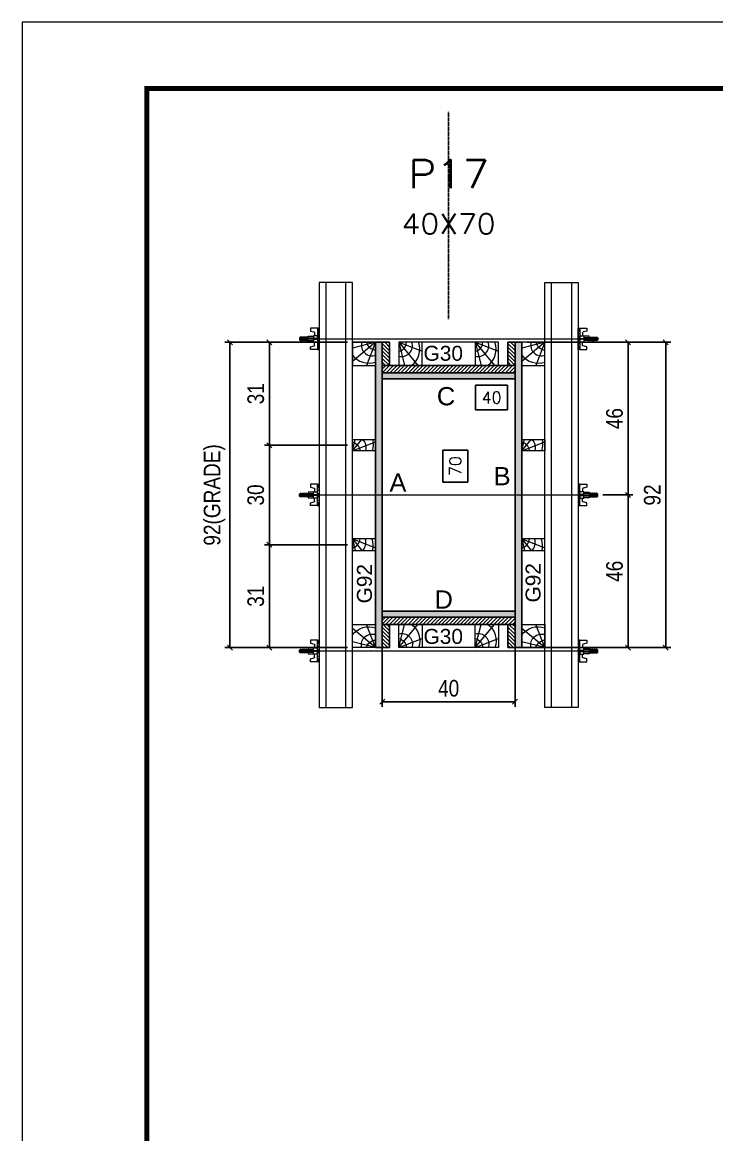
# Model space of a CAD drawing. Extents: x 1945 to 10875, y -3405 to 3369.
# Drawn here: x 5129 to 5547, y 421 to 1091 of the extents above; entities that cross this region are included whole.
import ezdxf
from ezdxf.enums import TextEntityAlignment as Align

# ---------------------------------------------------------------- set-up
doc = ezdxf.new("R2010")
doc.units = 0
doc.linetypes.add('DASHED', pattern=[0.75, 0.5, -0.25])
doc.linetypes.add('HIDDEN', pattern=[0.375, 0.25, -0.125])
for name, color, linetype in [('CHAPA', 1, 'Continuous'), ('COTA', 241, 'Continuous'), ('MEIO_PONT', 93, 'Continuous'), ('Painéis', 200, 'Continuous'), ('SARRAFO', 251, 'Continuous'), ('Texto de Titulo', 7, 'Continuous'), ('Texto Qtd Sarr', 242, 'Continuous'), ('TEXTO_GERAL', 7, 'Continuous')]:
    doc.layers.add(name, color=color, linetype=linetype)
for name, color, linetype, lineweight in [('Folhas', 255, 'Continuous', 9), ('Hachura', 251, 'Continuous', 9), ('Madeira', 126, 'Continuous', 18), ('Perfil Metálico', 224, 'Continuous', 18), ('SARRAFO DE PRESSAO', 251, 'DASHED', 9), ('Texto Seção', 7, 'Continuous', 15)]:
    doc.layers.add(name, color=color, linetype=linetype, lineweight=lineweight)
doc.styles.add('ARIAL', font='arial.ttf')
doc.styles.add('COTA TECNICA 2X', font='techl___.ttf', dxfattribs={"height": 10})
doc.styles.add('ROMANS', font='romans.shx')
doc.styles.add('SANSSERIF', font='sas_____.pfb')
doc.dimstyles.new('SECAO PILAR', dxfattribs={"dimtxt": 10, "dimasz": 3, "dimexe": 3, "dimexo": 3, "dimgap": 3, "dimtad": 1, "dimdec": 1, "dimlfac": 0.5, "dimzin": 12, "dimdsep": 46, "dimtxsty": 'COTA TECNICA 2X', "dimblk1": 'OBLIQUE', "dimblk2": 'OBLIQUE', "dimsah": 1, "dimcen": 0.9, "dimclrd": 256, "dimclre": 256, "dimclrt": 256, "dimadec": 1, "dimazin": 3, "dimtfac": 1, "dimtdec": 1, "dimtmove": 0, "dimatfit": 3, "dimfxl": 1, "dimtolj": 1, "dimtzin": 12, "dimarcsym": 0})
doc.dimstyles.new('SECÇÃO 2', dxfattribs={"dimtxt": 7, "dimasz": 6, "dimexe": 0.18, "dimexo": 2, "dimgap": -4, "dimtad": 3, "dimdec": 1, "dimlfac": 0.5, "dimzin": 12, "dimdsep": 46, "dimtxsty": 'ROMANS', "dimblk": 'ARCHTICK', "dimcen": 0.09, "dimse1": 1, "dimse2": 1, "dimsd1": 1, "dimsd2": 1, "dimclrd": 180, "dimclre": 5, "dimclrt": 1, "dimadec": 0, "dimazin": 3, "dimtfac": 1, "dimtdec": 1, "dimtofl": 0, "dimtmove": 0, "dimatfit": 3, "dimldrblk": 'ARCHTICK', "dimfxl": 1, "dimtolj": 1, "dimtzin": 0, "dimarcsym": 0})

# ---------------------------------------------------------------- blocks, each defined once
blk = doc.blocks.new('9999999999')
at = {"layer": 'Folhas'}
blk.add_lwpolyline([(98138.98, 34190.21), (99623.98, 34190.21), (99623.98, 35240.21), (98138.98, 35240.21)], close=True, dxfattribs=at)
at = {"layer": 'Folhas', "color": 30, "const_width": 3}
blk.add_lwpolyline([(98213.98, 34230.21), (99583.98, 34230.21), (99583.98, 35200.21), (98213.98, 35200.21)], close=True, dxfattribs=at)
blk = doc.blocks.new('titulo1')
at = {"layer": 'Defpoints', "color": 252, "linetype": 'HIDDEN', "ltscale": 2}
blk.add_line((0, 0), (0, 125), dxfattribs=at)
at = {"layer": 'Defpoints', "style": 'ROMANS', "oblique": 15}
blk.add_attdef('FOLHA', text='', height=10, dxfattribs=at).set_placement((0, 15.58), align=Align.MIDDLE_CENTER)
at = {"layer": 'Texto Qtd Sarr', "color": 3, "style": 'ROMANS', "oblique": 15}
for tag, height, p in [('TITULO', 17, (0, 71.45)), ('SEÇÃO', 12, (0, 41.55))]:
    blk.add_attdef(tag, text='', height=height, dxfattribs=at).set_placement(p, align=Align.MIDDLE_CENTER)
blk = doc.blocks.new('*D194')
at = {"layer": 'COTA', "color": 180, "lineweight": -2, "transparency": 16777216}
for p, q in [((5397.01, 833.44), (5382.01, 833.44)), ((5382.01, 833.44), (5382.01, 814.1)), ((5397.01, 814.1), (5397.01, 833.44)), ((5382.01, 814.1), (5397.01, 814.1))]:
    blk.add_line(p, q, dxfattribs=at)
at = {"layer": 'Defpoints', "color": 0, "transparency": 16777216}
for p in [(5345.5, 876.4), (5345.5, 736.4), (5401.01, 736.4)]:
    blk.add_point(p, dxfattribs=at)
at = {"layer": 'COTA', "color": 1, "transparency": 16777216, "insert": (5389.51, 823.77), "char_height": 7, "attachment_point": 5, "rotation": 90, "style": 'ROMANS'}
blk.add_mtext('\\A1;70', dxfattribs=at)
blk = doc.blocks.new('_ArchTick')
at = {"color": 0, "linetype": 'ByBlock', "const_width": 0.15}
blk.add_lwpolyline([(-0.5, -0.5), (0.5, 0.5)], dxfattribs=at)
blk = doc.blocks.new('_Oblique')
at = {"color": 0, "linetype": 'ByBlock', "lineweight": -2}
blk.add_line((-0.5, -0.5), (0.5, 0.5), dxfattribs=at)
blk = doc.blocks.new('*D195')
at = {"layer": 'COTA', "lineweight": -2, "transparency": 16777216}
for p, q in [((5432.5, 898.4), (5519.28, 898.4)), ((5516.28, 898.4), (5516.28, 714.4)), ((5432.5, 714.4), (5519.28, 714.4))]:
    blk.add_line(p, q, dxfattribs=at)
at = {"layer": 'Defpoints', "color": 0, "transparency": 16777216}
for p in [(5429.5, 898.4), (5429.5, 714.4), (5516.28, 714.4)]:
    blk.add_point(p, dxfattribs=at)
at = {"layer": 'COTA', "lineweight": -2, "transparency": 16777216, "xscale": 3, "yscale": 3, "zscale": 3}
for p, rotation in [((5516.28, 898.4), 90), ((5516.28, 714.4), 270)]:
    blk.add_blockref('_Oblique', p, dxfattribs=dict(at, rotation=rotation))
at = {"layer": 'COTA', "transparency": 16777216, "insert": (5508.19, 806.4), "char_height": 10, "attachment_point": 5, "rotation": 90, "style": 'COTA TECNICA 2X'}
blk.add_mtext('\\A1;92', dxfattribs=at)
blk = doc.blocks.new('*D196')
at = {"layer": 'COTA', "lineweight": -2, "transparency": 16777216}
for p, q in [((5466.5, 898.4), (5496.51, 898.4)), ((5493.51, 898.4), (5493.51, 806.4)), ((5478.3, 806.4), (5496.51, 806.4))]:
    blk.add_line(p, q, dxfattribs=at)
at = {"layer": 'Defpoints', "color": 0, "transparency": 16777216}
for p in [(5463.5, 898.4), (5475.3, 806.4), (5493.51, 806.4)]:
    blk.add_point(p, dxfattribs=at)
at = {"layer": 'COTA', "lineweight": -2, "transparency": 16777216, "xscale": 3, "yscale": 3, "zscale": 3}
for p, rotation in [((5493.51, 898.4), 90), ((5493.51, 806.4), 270)]:
    blk.add_blockref('_Oblique', p, dxfattribs=dict(at, rotation=rotation))
at = {"layer": 'COTA', "transparency": 16777216, "insert": (5485.41, 852.4), "char_height": 10, "attachment_point": 5, "rotation": 90, "style": 'COTA TECNICA 2X'}
blk.add_mtext('\\A1;46', dxfattribs=at)
blk = doc.blocks.new('*D197')
at = {"layer": 'COTA', "lineweight": -2, "transparency": 16777216}
for p, q in [((5478.3, 806.4), (5496.51, 806.4)), ((5493.51, 714.4), (5493.51, 806.4)), ((5466.5, 714.4), (5496.51, 714.4))]:
    blk.add_line(p, q, dxfattribs=at)
at = {"layer": 'Defpoints', "color": 0, "transparency": 16777216}
for p in [(5475.3, 806.4), (5493.51, 806.4), (5463.5, 714.4)]:
    blk.add_point(p, dxfattribs=at)
at = {"layer": 'COTA', "lineweight": -2, "transparency": 16777216, "xscale": 3, "yscale": 3, "zscale": 3}
for p, rotation in [((5493.51, 806.4), 90), ((5493.51, 714.4), 270)]:
    blk.add_blockref('_Oblique', p, dxfattribs=dict(at, rotation=rotation))
at = {"layer": 'COTA', "transparency": 16777216, "insert": (5485.41, 760.4), "char_height": 10, "attachment_point": 5, "rotation": 90, "style": 'COTA TECNICA 2X'}
blk.add_mtext('\\A1;46', dxfattribs=at)
blk = doc.blocks.new('*D198')
at = {"layer": 'COTA', "color": 180, "lineweight": -2, "transparency": 16777216}
for p, q in [((5421, 872.61), (5401.67, 872.61)), ((5401.67, 872.61), (5401.67, 857.61)), ((5421, 857.61), (5421, 872.61)), ((5401.67, 857.61), (5421, 857.61))]:
    blk.add_line(p, q, dxfattribs=at)
at = {"layer": 'Defpoints', "color": 0, "transparency": 16777216}
for p in [(5345.5, 876.4), (5425.5, 876.4), (5425.5, 853.61)]:
    blk.add_point(p, dxfattribs=at)
at = {"layer": 'COTA', "color": 1, "transparency": 16777216, "insert": (5411.34, 865.11), "char_height": 7, "attachment_point": 5, "style": 'ROMANS'}
blk.add_mtext('\\A1;40', dxfattribs=at)
blk = doc.blocks.new('PONTALETE')
at = {"layer": 'Madeira'}
for q in [(2.71, 7), (7, 5.76), (7, 1.74)]:
    blk.add_line((0, 0), q, dxfattribs=at)
blk.add_lwpolyline([(0, 0), (7, 0), (7, 7), (0, 7)], close=True, dxfattribs=at)
for centre, radius, start, end in [((2.04, 0.06), 6.23, 37.2818, 109.0913), ((1.09, 0.9), 3.19, 343.603, 109.9847), ((-0.21, -0.78), 3.09, 14.6322, 86.0383)]:
    blk.add_arc(centre, radius, start, end, dxfattribs=at)
blk = doc.blocks.new('*D199')
at = {"layer": 'COTA', "lineweight": -2, "transparency": 16777216}
for p, q in [((5324.5, 898.4), (5250.73, 898.4)), ((5253.73, 898.4), (5253.73, 714.4)), ((5324.5, 714.4), (5250.73, 714.4))]:
    blk.add_line(p, q, dxfattribs=at)
at = {"layer": 'Defpoints', "color": 0, "transparency": 16777216}
for p in [(5327.5, 898.4), (5253.73, 714.4), (5327.5, 714.4)]:
    blk.add_point(p, dxfattribs=at)
at = {"layer": 'COTA', "lineweight": -2, "transparency": 16777216, "xscale": 3, "yscale": 3, "zscale": 3}
for p, rotation in [((5253.73, 898.4), 90), ((5253.73, 714.4), 270)]:
    blk.add_blockref('_Oblique', p, dxfattribs=dict(at, rotation=rotation))
at = {"layer": 'COTA', "transparency": 16777216, "insert": (5244.5, 806.4), "char_height": 10, "attachment_point": 5, "rotation": 90, "style": 'COTA TECNICA 2X'}
blk.add_mtext('\\A1;92(GRADE)', dxfattribs=at)
blk = doc.blocks.new('MEIO PONTALETE')
at = {"layer": 'Madeira'}
for q in [(2.71, 7), (3.5, 2.88), (3.5, 0.87)]:
    blk.add_line((0, 0), q, dxfattribs=at)
blk.add_lwpolyline([(0, 0), (3.5, 0), (3.5, 7), (0, 7)], close=True, dxfattribs=at)
for centre, radius, start, end in [((2.04, 0.06), 6.23, 76.4499, 109.0913), ((1.09, 0.9), 3.19, 40.9063, 109.9847), ((-0.21, -0.78), 3.09, 14.6322, 86.0383)]:
    blk.add_arc(centre, radius, start, end, dxfattribs=at)
blk = doc.blocks.new('*D200')
at = {"layer": 'COTA', "lineweight": -2, "transparency": 16777216}
for p, q in [((5324.5, 776.4), (5274.57, 776.4)), ((5277.57, 776.4), (5277.57, 714.4)), ((5324.5, 714.4), (5274.57, 714.4))]:
    blk.add_line(p, q, dxfattribs=at)
at = {"layer": 'Defpoints', "color": 0, "transparency": 16777216}
for p in [(5327.5, 776.4), (5277.57, 714.4), (5327.5, 714.4)]:
    blk.add_point(p, dxfattribs=at)
at = {"layer": 'COTA', "lineweight": -2, "transparency": 16777216, "xscale": 3, "yscale": 3, "zscale": 3}
for p, rotation in [((5277.57, 776.4), 90), ((5277.57, 714.4), 270)]:
    blk.add_blockref('_Oblique', p, dxfattribs=dict(at, rotation=rotation))
at = {"layer": 'COTA', "transparency": 16777216, "insert": (5269.35, 745.4), "char_height": 10, "attachment_point": 5, "rotation": 90, "style": 'COTA TECNICA 2X'}
blk.add_mtext('\\A1;31', dxfattribs=at)
blk = doc.blocks.new('C')
at = {"layer": 'Hachura', "color": 0}
for p, q in [((0, 3.22), (0, -3.22)), ((0.45, 3.22), (0, 3.22)), ((0.46, 3.16), (0, 3.16)), ((0.46, 3.05), (0, 3.05)), ((0.46, 2.88), (0, 2.88)), ((0, 2.75), (0, -1.16)), ((0.46, 2.65), (0, 2.65)), ((0.46, 2.23), (0, 2.23)), ((0.46, 1.51), (0, 1.51)), ((0.39, 0.49), (0.17, 0.49)), ((0.45, -3.23), (0.45, 3.22)), ((0.45, 3.22), (2.58, 3.22)), ((1.74, 0.97), (0.45, 0.97)), ((1.45, 0.1), (0.45, 0.1)), ((1.35, 1.94), (1.35, 0.96)), ((2.58, 2.39), (1.47, 2.09)), ((1.74, -0.97), (1.74, 0.97)), ((1.74, 0.97), (1.74, 0.84)), ((1.74, 0.97), (1.74, 0.84)), ((1.74, 0.84), (3.35, 0.84)), ((3.35, 0.45), (1.74, 0.45)), ((2.58, 3.22), (2.58, 2.39)), ((3.32, 0.84), (3.32, -0.84)), ((3.35, 0.84), (3.35, -0.84)), ((3.68, 0.45), (3.35, 0.45)), ((3.84, -0.52), (3.35, 0.45)), ((3.35, 0.06), (3.67, -0.57)), ((3.68, 0.45), (4.16, -0.52)), ((3.72, 0.5), (4.25, -0.57)), ((4.37, -0.55), (3.83, 0.53)), ((4.15, 0.45), (3.93, 0.45)), ((4.42, -0.52), (3.93, 0.45)), ((4.15, 0.45), (4.26, 0.45)), ((4.26, 0.45), (4.74, -0.52)), ((4.3, 0.5), (4.83, -0.57)), ((4.95, -0.55), (4.41, 0.53)), ((4.51, 0.45), (4.84, 0.45)), ((5, -0.52), (4.51, 0.45)), ((4.84, 0.45), (5.32, -0.52)), ((4.88, 0.5), (5.41, -0.57)), ((5.53, -0.55), (4.99, 0.53)), ((5.58, -0.52), (5.09, 0.45)), ((5.42, 0.45), (5.09, 0.45)), ((5.58, -0.52), (5.09, 0.45)), ((5.42, 0.45), (5.74, -0.19)), ((5.46, 0.5), (5.74, -0.07)), ((5.74, 0.19), (5.57, 0.53)), ((5.74, 0.32), (5.68, 0.45)), ((5.68, 0.45), (5.74, 0.45)), ((5.74, 0.45), (5.9, 0.29)), ((5.74, 0.45), (5.74, -0.52)), ((5.9, -0.36), (5.9, 0.29)), ((0.45, 0), (0, 0)), ((0.46, -1.52), (0, -1.52)), ((0.46, -2.23), (0, -2.23)), ((0.46, -2.65), (0, -2.65)), ((0.46, -2.88), (0, -2.88)), ((0.46, -3.05), (0, -3.05)), ((0.46, -3.16), (0, -3.16)), ((0, -3.22), (2.57, -3.22)), ((0.08, -0.48), (0.29, -0.48)), ((0.29, -0.48), (0.4, -0.48)), ((0.45, 0), (0.45, -0.97)), ((0.45, -0.16), (1.45, -0.16)), ((0.45, -0.65), (0.45, -0.32)), ((0.45, -3.23), (0.45, -0.65)), ((0.45, -0.97), (1.74, -0.97)), ((1.35, -1.94), (1.35, -0.97)), ((2.58, -2.39), (1.47, -2.1)), ((3.35, -0.32), (1.74, -0.32)), ((3.35, -0.84), (1.74, -0.84)), ((2.58, -3.23), (2.58, -2.39)), ((3.35, -0.07), (3.58, -0.52)), ((3.35, -0.52), (3.58, -0.52)), ((3.84, -0.52), (4.16, -0.52)), ((4.42, -0.52), (4.74, -0.52)), ((4.63, -0.52), (4.74, -0.52)), ((5, -0.52), (5.32, -0.52)), ((5.58, -0.52), (5.74, -0.52)), ((5.74, -0.52), (5.9, -0.36)), ((5.74, -0.52), (5.74, -0.52))]:
    blk.add_line(p, q, dxfattribs=at)
for centre, radius, start, end in [((1.52, 1.94), 0.161, 104.7436, 180), ((1.44, -0.03), 0.129, 272.695, 87.305), ((3.81, 0.39), 0.143, 25.5688, 154.4312), ((4.39, 0.39), 0.143, 25.5688, 154.4312), ((4.97, 0.39), 0.143, 25.5688, 154.4312), ((5.55, 0.39), 0.143, 25.5688, 154.4312), ((0.17, -0.37), 0.174, 221.744, 317.8592), ((1.52, -1.94), 0.161, 180, 255.2564), ((3.71, -0.4), 0.174, 222.1408, 318.256), ((4.29, -0.4), 0.174, 222.1408, 318.256), ((4.87, -0.4), 0.174, 222.1408, 318.256), ((5.45, -0.4), 0.174, 222.1408, 318.256), ((5.61, -0.4), 0.174, 317.8592, 318.256)]:
    blk.add_arc(centre, radius, start, end, dxfattribs=at)
blk = doc.blocks.new('*D201')
at = {"layer": 'COTA', "lineweight": -2, "transparency": 16777216}
for p, q in [((5324.5, 898.4), (5274.57, 898.4)), ((5277.57, 898.4), (5277.57, 836.4)), ((5324.5, 836.4), (5274.57, 836.4))]:
    blk.add_line(p, q, dxfattribs=at)
at = {"layer": 'Defpoints', "color": 0, "transparency": 16777216}
for p in [(5327.5, 898.4), (5277.57, 836.4), (5327.5, 836.4)]:
    blk.add_point(p, dxfattribs=at)
at = {"layer": 'COTA', "lineweight": -2, "transparency": 16777216, "xscale": 3, "yscale": 3, "zscale": 3}
for p, rotation in [((5277.57, 898.4), 90), ((5277.57, 836.4), 270)]:
    blk.add_blockref('_Oblique', p, dxfattribs=dict(at, rotation=rotation))
at = {"layer": 'COTA', "transparency": 16777216, "insert": (5269.35, 867.4), "char_height": 10, "attachment_point": 5, "rotation": 90, "style": 'COTA TECNICA 2X'}
blk.add_mtext('\\A1;31', dxfattribs=at)
blk = doc.blocks.new('*D202')
at = {"layer": 'COTA', "lineweight": -2, "transparency": 16777216}
for p, q in [((5324.5, 836.4), (5274.57, 836.4)), ((5277.57, 836.4), (5277.57, 776.4)), ((5324.5, 776.4), (5274.57, 776.4))]:
    blk.add_line(p, q, dxfattribs=at)
at = {"layer": 'Defpoints', "color": 0, "transparency": 16777216}
for p in [(5327.5, 836.4), (5277.57, 776.4), (5327.5, 776.4)]:
    blk.add_point(p, dxfattribs=at)
at = {"layer": 'COTA', "lineweight": -2, "transparency": 16777216, "xscale": 3, "yscale": 3, "zscale": 3}
for p, rotation in [((5277.57, 836.4), 90), ((5277.57, 776.4), 270)]:
    blk.add_blockref('_Oblique', p, dxfattribs=dict(at, rotation=rotation))
at = {"layer": 'COTA', "transparency": 16777216, "insert": (5269.35, 806.4), "char_height": 10, "attachment_point": 5, "rotation": 90, "style": 'COTA TECNICA 2X'}
blk.add_mtext('\\A1;30', dxfattribs=at)
blk = doc.blocks.new('*D412')
at = {"layer": 'COTA', "lineweight": -2, "transparency": 16777216}
for p, q in [((5345.5, 729.8), (5345.5, 678.77)), ((5425.5, 729.8), (5425.5, 678.77)), ((5345.5, 681.77), (5425.5, 681.77))]:
    blk.add_line(p, q, dxfattribs=at)
at = {"layer": 'Defpoints', "color": 0, "transparency": 16777216}
for p in [(5345.5, 732.8), (5425.5, 732.8), (5425.5, 681.77)]:
    blk.add_point(p, dxfattribs=at)
at = {"layer": 'COTA', "lineweight": -2, "transparency": 16777216, "xscale": 3, "yscale": 3, "zscale": 3, "rotation": 180}
blk.add_blockref('_Oblique', (5345.5, 681.77), dxfattribs=at)
at = {"layer": 'COTA', "lineweight": -2, "transparency": 16777216, "xscale": 3, "yscale": 3, "zscale": 3}
blk.add_blockref('_Oblique', (5425.5, 681.77), dxfattribs=at)
at = {"layer": 'COTA', "transparency": 16777216, "insert": (5385.5, 689.87), "char_height": 10, "attachment_point": 5, "style": 'COTA TECNICA 2X'}
blk.add_mtext('\\A1;40', dxfattribs=at)

msp = doc.modelspace()

# ---------------------------------------------------------------- hatches: boundary and pattern name
at = {"layer": 'Hachura'}
h = msp.add_hatch(color=256, dxfattribs=at)
h.dxf.hatch_style = 1
h.paths.add_polyline_path([(5345.5, 714.4), (5341.5, 714.4), (5341.5, 898.4), (5345.5, 898.4)])
h = msp.add_hatch(color=256, dxfattribs=at)
h.dxf.hatch_style = 1
h.paths.add_polyline_path([(5345.5, 714.4), (5341.5, 714.4), (5341.5, 898.4), (5345.5, 898.4)])
h = msp.add_hatch(dxfattribs=at)
h.set_pattern_fill('ANSI31', color=256, scale=0.5, angle=90, style=0)
h.set_pattern_definition([(135, (-17545.9059, 10022.3547), (-1.12253202, -1.12253202), [])])
h.paths.add_polyline_path([(5345.5, 884.4), (5349.9, 884.4), (5349.9, 898.4), (5345.5, 898.4)])
h = msp.add_hatch(dxfattribs=at)
h.set_pattern_fill('ANSI31', color=256, scale=0.5, angle=90, style=0)
h.set_pattern_definition([(135, (-17503.9059, 10022.3547), (-1.12253202, -1.12253202), [])])
h.paths.add_polyline_path([(5425.5, 884.4), (5421.1, 884.4), (5421.1, 898.4), (5425.5, 898.4)])
h = msp.add_hatch(color=256, dxfattribs=at)
h.dxf.hatch_style = 1
h.paths.add_polyline_path([(5425.5, 714.4), (5429.5, 714.4), (5429.5, 898.4), (5425.5, 898.4)])
h = msp.add_hatch(color=256, dxfattribs=at)
h.dxf.hatch_style = 1
h.paths.add_polyline_path([(5425.5, 714.4), (5429.5, 714.4), (5429.5, 898.4), (5425.5, 898.4)])
h = msp.add_hatch(dxfattribs=at)
h.set_pattern_fill('ANSI31', color=256, scale=0.5, style=0)
h.set_pattern_definition([(45, (14519.4541, 23809.411), (-1.12253202, 1.12253202), [])])
h.paths.add_polyline_path([(5425.5, 880), (5425.5, 884.4), (5345.5, 884.4), (5345.5, 880)])
h = msp.add_hatch(color=256, dxfattribs=at)
h.dxf.hatch_style = 1
h.paths.add_polyline_path([(5345.5, 880), (5345.5, 876.4), (5425.5, 876.4), (5425.5, 880)])
h = msp.add_hatch(color=256, dxfattribs=at)
h.dxf.hatch_style = 1
h.paths.add_polyline_path([(5345.5, 880), (5345.5, 876.4), (5425.5, 876.4), (5425.5, 880)])
h = msp.add_hatch(color=256, dxfattribs=at)
h.dxf.hatch_style = 1
h.paths.add_polyline_path([(5345.5, 736.4), (5345.5, 732.8), (5425.5, 732.8), (5425.5, 736.4)])
h = msp.add_hatch(color=256, dxfattribs=at)
h.dxf.hatch_style = 1
h.paths.add_polyline_path([(5345.5, 736.4), (5345.5, 732.8), (5425.5, 732.8), (5425.5, 736.4)])
h = msp.add_hatch(dxfattribs=at)
h.set_pattern_fill('ANSI31', color=256, scale=0.5, style=0)
h.set_pattern_definition([(45, (14519.4541, 23835.411), (-1.12253202, 1.12253202), [])])
h.paths.add_polyline_path([(5425.5, 732.8), (5425.5, 728.4), (5345.5, 728.4), (5345.5, 732.8)])
h = msp.add_hatch(dxfattribs=at)
h.set_pattern_fill('ANSI31', color=256, scale=0.5, angle=90, style=0)
h.set_pattern_definition([(135, (-17545.9059, 10217.3547), (-1.12253202, -1.12253202), [])])
h.paths.add_polyline_path([(5345.5, 728.4), (5349.9, 728.4), (5349.9, 714.4), (5345.5, 714.4)])
h = msp.add_hatch(dxfattribs=at)
h.set_pattern_fill('ANSI31', color=256, scale=0.5, angle=90, style=0)
h.set_pattern_definition([(135, (-17503.9059, 10217.3547), (-1.12253202, -1.12253202), [])])
h.paths.add_polyline_path([(5425.5, 728.4), (5421.1, 728.4), (5421.1, 714.4), (5425.5, 714.4)])

# ---------------------------------------------------------------- linework, layer by layer
at = {"layer": 'CHAPA'}
for points in [[(5345.5, 714.4), (5341.5, 714.4), (5341.5, 898.4), (5345.5, 898.4)], [(5345.5, 714.4), (5341.5, 714.4), (5341.5, 898.4), (5345.5, 898.4)], [(5425.5, 714.4), (5429.5, 714.4), (5429.5, 898.4), (5425.5, 898.4)], [(5425.5, 714.4), (5429.5, 714.4), (5429.5, 898.4), (5425.5, 898.4)], [(5345.5, 880), (5345.5, 876.4), (5425.5, 876.4), (5425.5, 880)], [(5345.5, 880), (5345.5, 876.4), (5425.5, 876.4), (5425.5, 880)], [(5345.5, 736.4), (5345.5, 732.8), (5425.5, 732.8), (5425.5, 736.4)], [(5345.5, 736.4), (5345.5, 732.8), (5425.5, 732.8), (5425.5, 736.4)]]:
    msp.add_lwpolyline(points, close=True, dxfattribs=at)
at = {"layer": 'Hachura'}
for p, q in [((5296.7, 900.4), (5470.5, 900.41)), ((5296.7, 806.4), (5470.5, 806.39)), ((5296.7, 712.4), (5470.5, 712.39))]:
    msp.add_line(p, q, dxfattribs=at)
at = {"layer": 'Madeira'}
for points in [[(5341.5, 714.4), (5327.5, 714.4), (5327.5, 898.4), (5341.5, 898.4)], [(5355.51, 898.4), (5355.51, 884.4), (5415.5, 884.4), (5415.5, 898.4)], [(5429.5, 714.4), (5443.5, 714.4), (5443.5, 898.4), (5429.5, 898.4)], [(5355.51, 714.4), (5355.51, 728.4), (5415.5, 728.4), (5415.5, 714.4)]]:
    msp.add_lwpolyline(points, close=True, dxfattribs=at)
at = {"layer": 'Painéis'}
msp.add_lwpolyline([(5425.5, 876.4), (5345.5, 876.4), (5345.5, 736.4), (5425.5, 736.4)], close=True, dxfattribs=at)
at = {"layer": 'Perfil Metálico'}
for points in [[(5307.5, 678.4), (5327.5, 678.4), (5327.5, 934.4), (5307.5, 934.4)], [(5323.5, 934.4), (5311.5, 934.4), (5311.5, 678.4), (5323.5, 678.4)], [(5463.5, 678.4), (5443.5, 678.4), (5443.5, 934.4), (5463.5, 934.4)], [(5447.5, 934.4), (5459.5, 934.4), (5459.5, 678.4), (5447.5, 678.4)]]:
    msp.add_lwpolyline(points, close=True, dxfattribs=at)
at = {"layer": 'SARRAFO'}
for points in [[(5349.9, 898.4), (5349.9, 884.4), (5345.5, 884.4), (5345.5, 898.4)], [(5421.1, 898.4), (5421.1, 884.4), (5425.5, 884.4), (5425.5, 898.4)], [(5345.5, 884.4), (5425.5, 884.4), (5425.5, 880), (5345.5, 880)], [(5345.5, 728.4), (5425.5, 728.4), (5425.5, 732.8), (5345.5, 732.8)], [(5349.9, 714.4), (5349.9, 728.4), (5345.5, 728.4), (5345.5, 714.4)], [(5421.1, 714.4), (5421.1, 728.4), (5425.5, 728.4), (5425.5, 714.4)]]:
    msp.add_lwpolyline(points, close=True, dxfattribs=at)

# ---------------------------------------------------------------- block references
at = {"layer": 'Hachura', "linetype": 'Continuous', "yscale": 2, "zscale": 2, "rotation": 180}
for p, xscale in [((5307.5, 900.4), 2), ((5463.5, 900.4), -2)]:
    msp.add_blockref('C', p, dxfattribs=dict(at, xscale=xscale))
at = {"layer": 'Hachura', "linetype": 'Continuous', "yscale": 2, "zscale": 2}
for p, xscale in [((5307.5, 806.4), -2), ((5463.5, 806.4), 2), ((5307.5, 712.4), -2), ((5463.5, 712.4), 2)]:
    msp.add_blockref('C', p, dxfattribs=dict(at, xscale=xscale))
at = {"layer": 'MEIO_PONT'}
for name, p, xscale, yscale, zscale, rotation in [('PONTALETE', (5341.5, 898.4), 2, 2, 2, 180), ('PONTALETE', (5355.51, 898.4), 2, 2, 2, 270), ('PONTALETE', (5401.5, 898.4), 2, 2, 2, 270), ('PONTALETE', (5443.5, 898.4), 2, 2, 2, 180), ('MEIO PONTALETE', (5327.5, 832.9), -1.999999997962732, 1.999999997962732, 1.999999997962732, 270), ('MEIO PONTALETE', (5429.5, 832.9), -1.999999997962732, 1.999999997962732, 1.999999997962732, 270), ('MEIO PONTALETE', (5327.5, 779.9), 1.999999997962732, 1.999999997962732, 1.999999997962732, 270), ('MEIO PONTALETE', (5429.5, 779.9), 1.999999997962732, 1.999999997962732, 1.999999997962732, 270), ('PONTALETE', (5355.51, 714.4), -2, 2, 2, 270), ('PONTALETE', (5401.5, 714.4), -2, 2, 2, 270)]:
    msp.add_blockref(name, p, dxfattribs=dict(at, xscale=xscale, yscale=yscale, zscale=zscale, rotation=rotation))
at = {"layer": 'MEIO_PONT', "xscale": -2, "yscale": 2, "zscale": 2}
for p in [(5341.5, 714.4), (5443.5, 714.4)]:
    msp.add_blockref('PONTALETE', p, dxfattribs=at)
at = {"layer": 'SARRAFO DE PRESSAO', "color": 6, "linetype": 'ByBlock'}
msp.add_blockref('9999999999', (-93010.27, -34148.98), dxfattribs=at)
at = {"layer": 'Texto Seção'}
ref = msp.add_blockref('titulo1', (5385.5, 912.28), dxfattribs=at)
ref.add_attrib('TITULO', 'P17', dxfattribs={"layer": 'Texto de Titulo', "color": 7, "height": 17, "style": 'ROMANS', "width": 1.1}).set_placement((5385.5, 999.78), align=Align.MIDDLE_CENTER)
ref.add_attrib('SEÇÃO', '40X70', dxfattribs={"layer": 'Texto de Titulo', "color": 7, "height": 12, "style": 'ROMANS', "width": 1.1}).set_placement((5385.5, 969.78), align=Align.MIDDLE_CENTER)

# ---------------------------------------------------------------- texts
at = {"layer": 'TEXTO_GERAL', "style": 'ARIAL'}
for s, p in [('C', (5383.91, 865.91)), ('A', (5354.96, 813.85)), ('B', (5417.68, 817.76)), ('D', (5382.51, 743.4))]:
    msp.add_text(s, height=11, dxfattribs=at).set_placement(p, align=Align.MIDDLE_CENTER)
at = {"layer": 'TEXTO_GERAL', "color": 0, "linetype": 'Continuous', "style": 'SANSSERIF'}
for p in [(5334.77, 741.07), (5436.34, 741.61)]:
    msp.add_text('G92', height=9, rotation=90, dxfattribs=at).set_placement(p, align=Align.MIDDLE_LEFT)
at = {"layer": 'TEXTO_GERAL', "color": 0, "linetype": 'Continuous', "char_height": 9, "width": 285.3299, "style": 'SANSSERIF'}
for insert, attachment_point in [((5370.36, 896.26), 1), ((5370.36, 716.55), 7)]:
    msp.add_mtext('G30', dxfattribs=dict(at, insert=insert, attachment_point=attachment_point))

# ---------------------------------------------------------------- dimensions: what is measured, and where the dimension line sits
at = {"layer": 'COTA'}
dim = msp.add_linear_dim(base=(5253.73, 714.4), p1=(5327.5, 898.4), p2=(5327.5, 714.4), angle=270, text='<>(GRADE)', dimstyle='SECAO PILAR', dxfattribs=at)
dim.commit()
dim.dimension.update_dxf_attribs({"geometry": '*D199', "text_midpoint": (5244.5, 806.4)})
for base, p1, p2, angle, picture, middle in [((5277.57, 836.4), (5327.5, 898.4), (5327.5, 836.4), 270, '*D201', (5269.35, 867.4)), ((5516.28, 714.4), (5429.5, 898.4), (5429.5, 714.4), 270, '*D195', (5508.19, 806.4)), ((5493.51, 806.4), (5463.5, 898.4), (5475.3, 806.4), 270, '*D196', (5485.41, 852.4)), ((5277.57, 776.4), (5327.5, 836.4), (5327.5, 776.4), 270, '*D202', (5269.35, 806.4)), ((5493.51, 806.4), (5463.5, 714.4), (5475.3, 806.4), 90, '*D197', (5485.41, 760.4)), ((5277.57, 714.4), (5327.5, 776.4), (5327.5, 714.4), 270, '*D200', (5269.35, 745.4))]:
    dim = msp.add_linear_dim(base=base, p1=p1, p2=p2, angle=angle, dimstyle='SECAO PILAR', dxfattribs=at)
    dim.commit()
    dim.dimension.update_dxf_attribs({"geometry": picture, "text_midpoint": middle})
dim = msp.add_linear_dim(base=(5401.01, 736.4), p1=(5345.5, 876.4), p2=(5345.5, 736.4), angle=270, dimstyle='SECÇÃO 2', dxfattribs=at)
dim.commit()
dim.dimension.update_dxf_attribs({"geometry": '*D194', "text_midpoint": (5401.01, 823.77), "dimtype": 160})
dim = msp.add_linear_dim(base=(5425.5, 853.61), p1=(5345.5, 876.4), p2=(5425.5, 876.4), dimstyle='SECÇÃO 2', dxfattribs=at)
dim.commit()
dim.dimension.update_dxf_attribs({"geometry": '*D198', "text_midpoint": (5411.34, 853.61), "dimtype": 160})
dim = msp.add_linear_dim(base=(5425.5, 681.77), p1=(5345.5, 732.8), p2=(5425.5, 732.8), dimstyle='SECAO PILAR', dxfattribs=at)
dim.commit()
dim.dimension.update_dxf_attribs({"geometry": '*D412', "text_midpoint": (5385.5, 689.87)})

doc.saveas('drawing.dxf')
